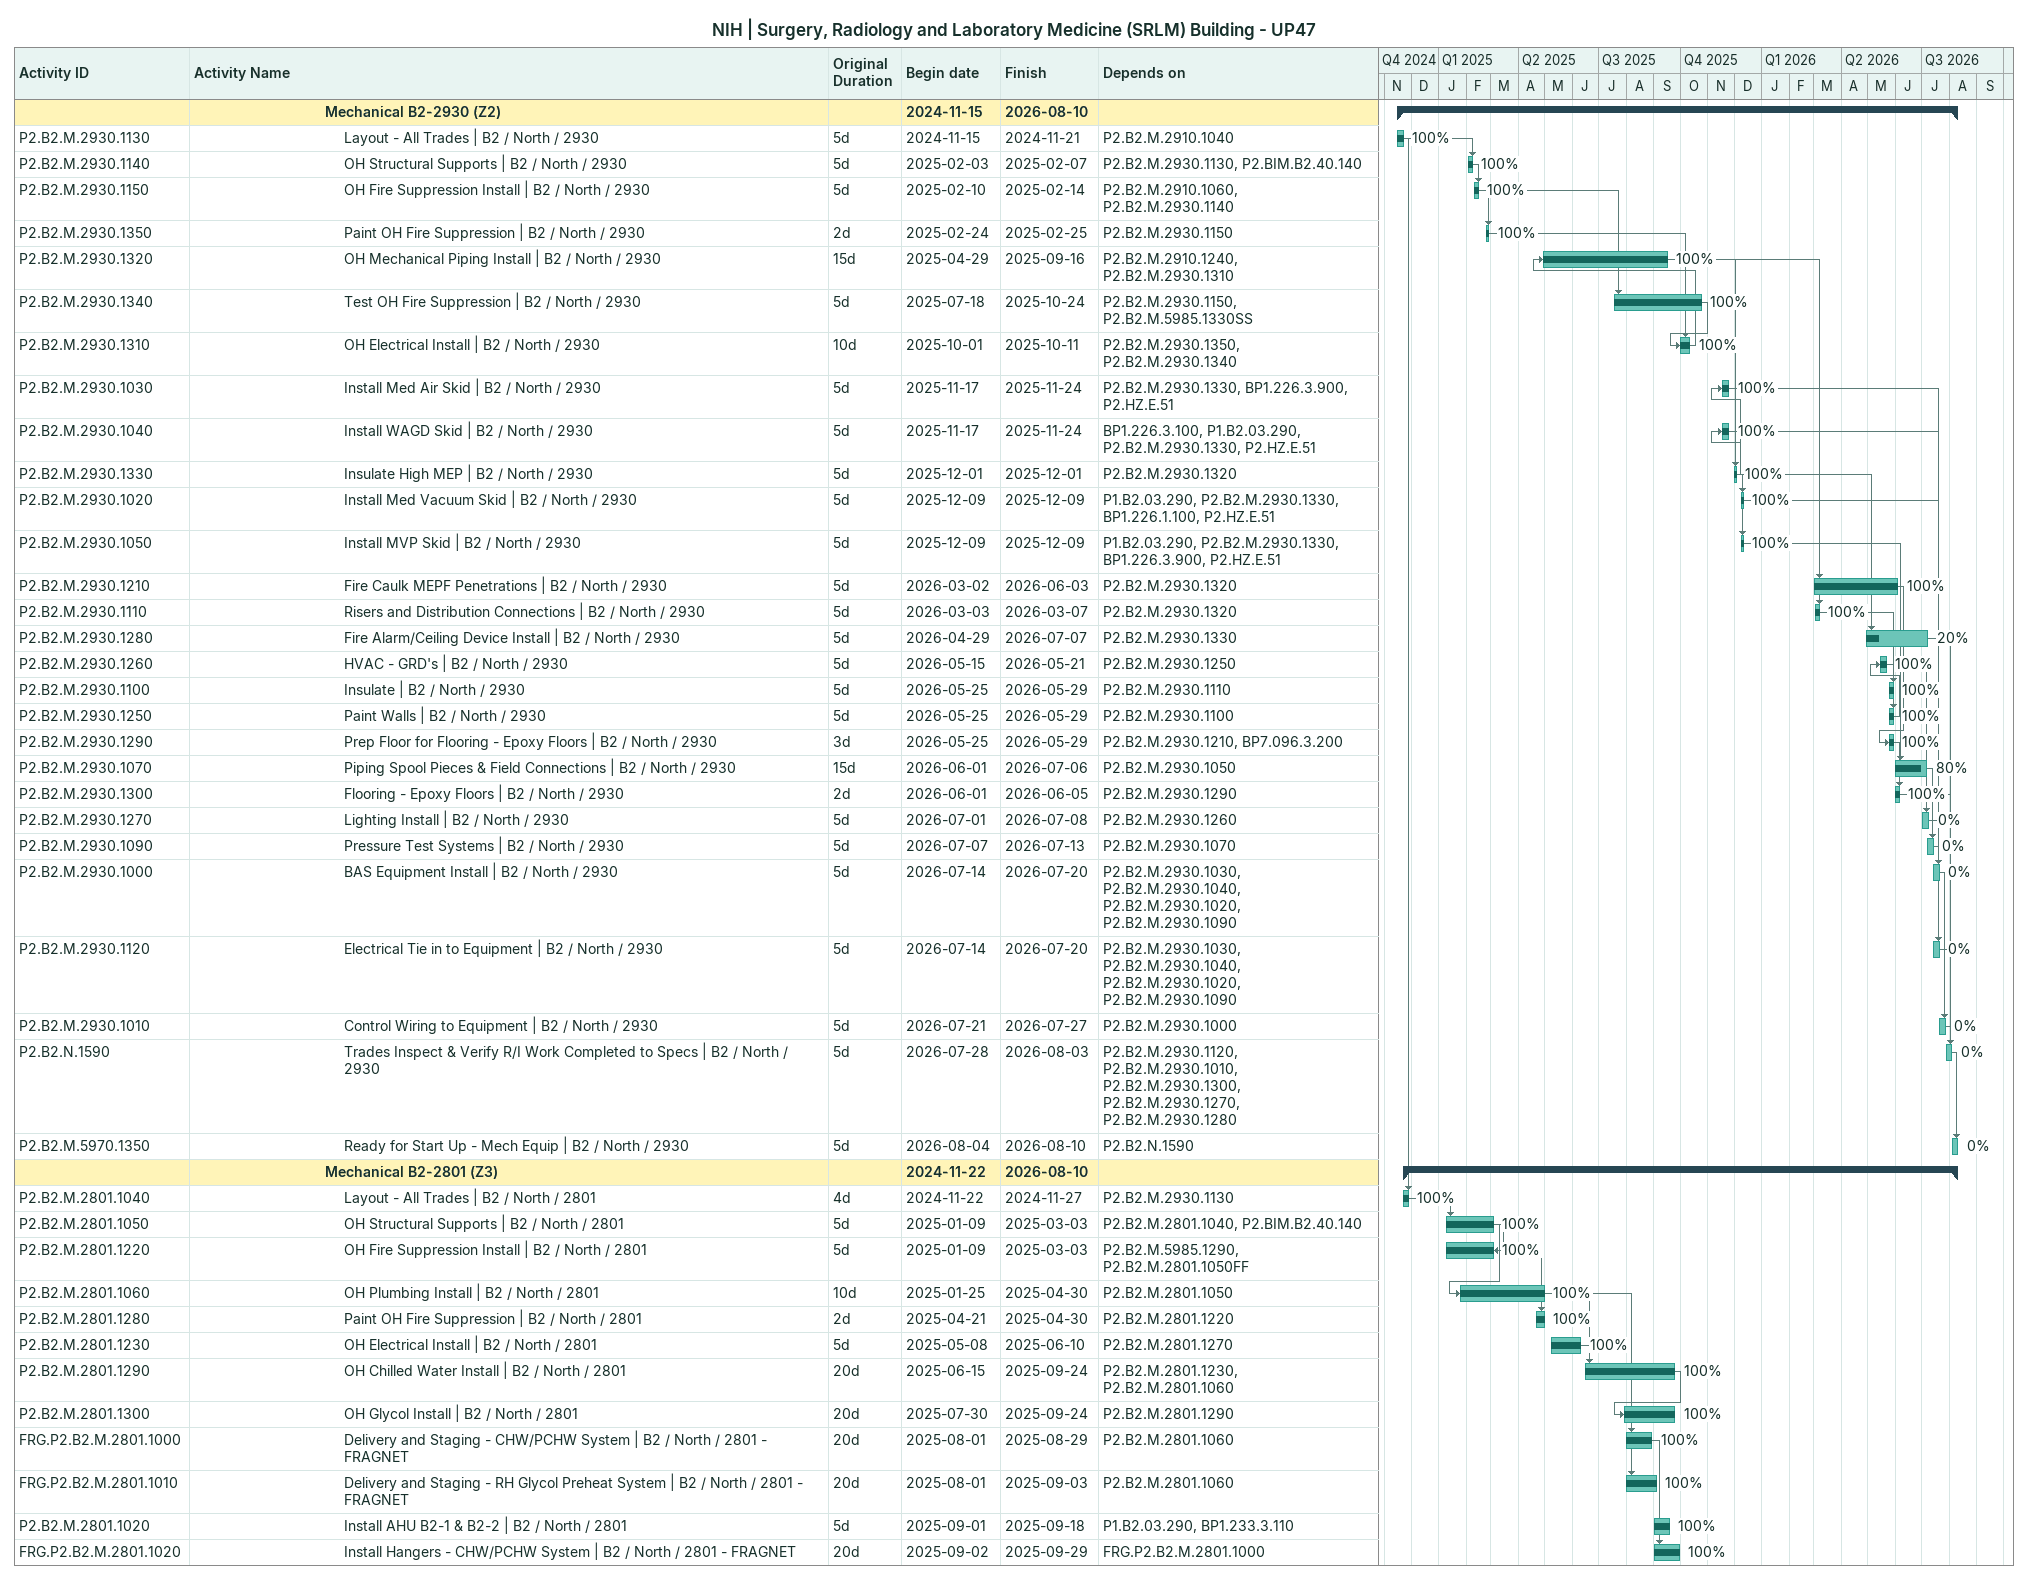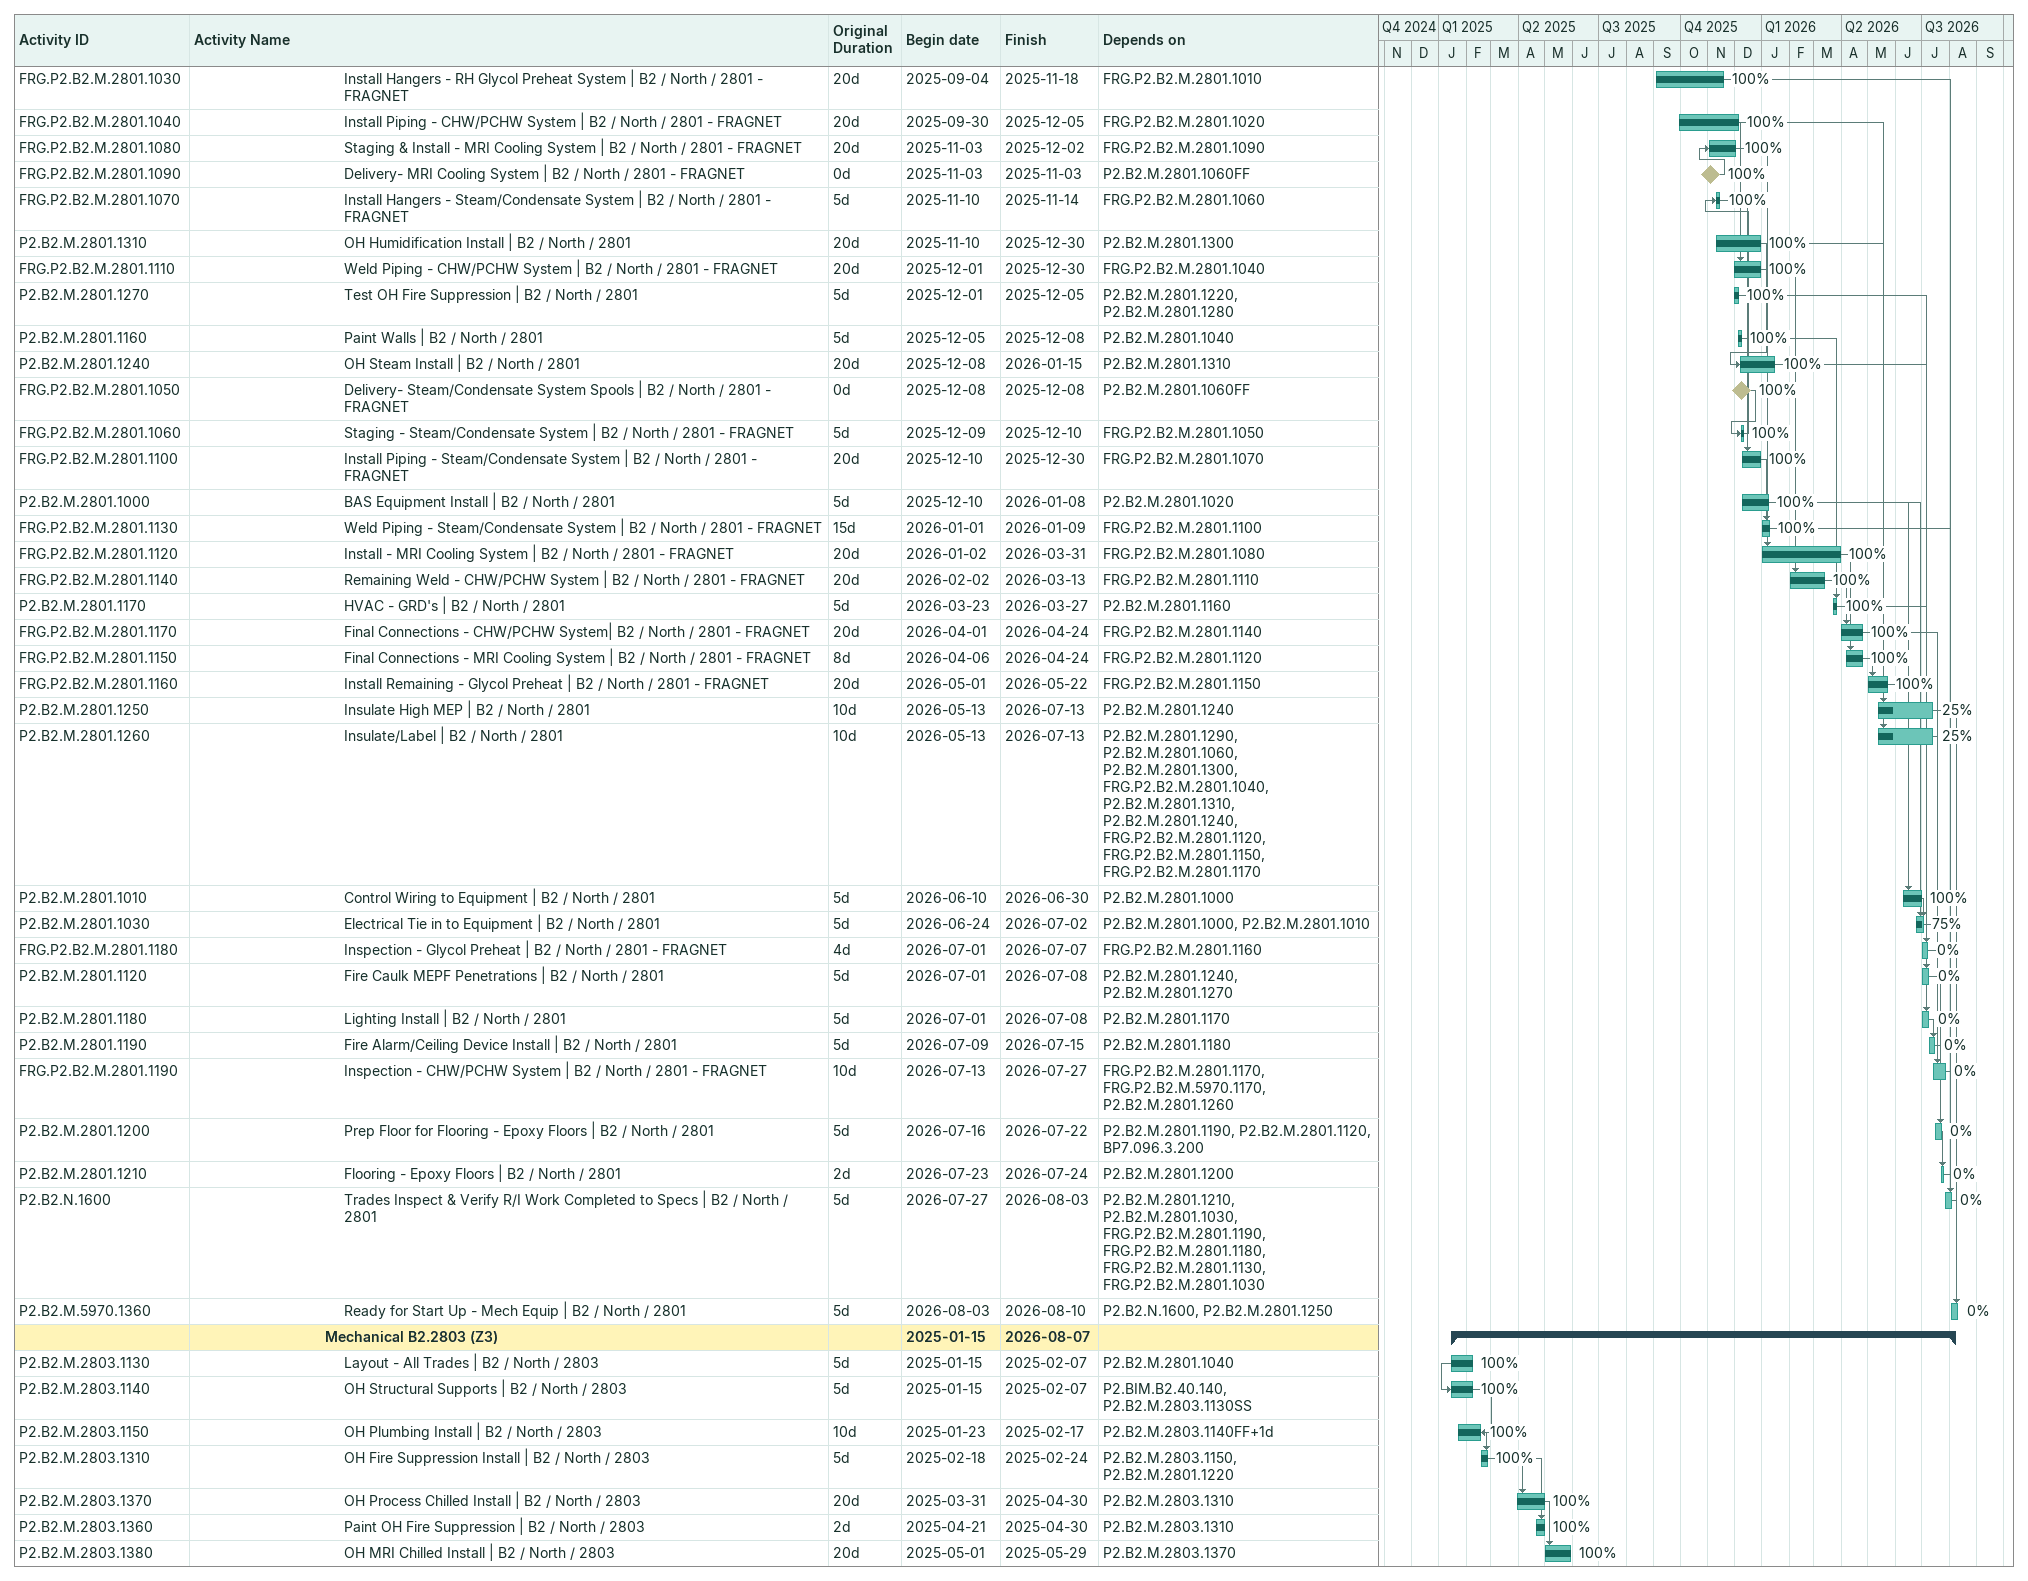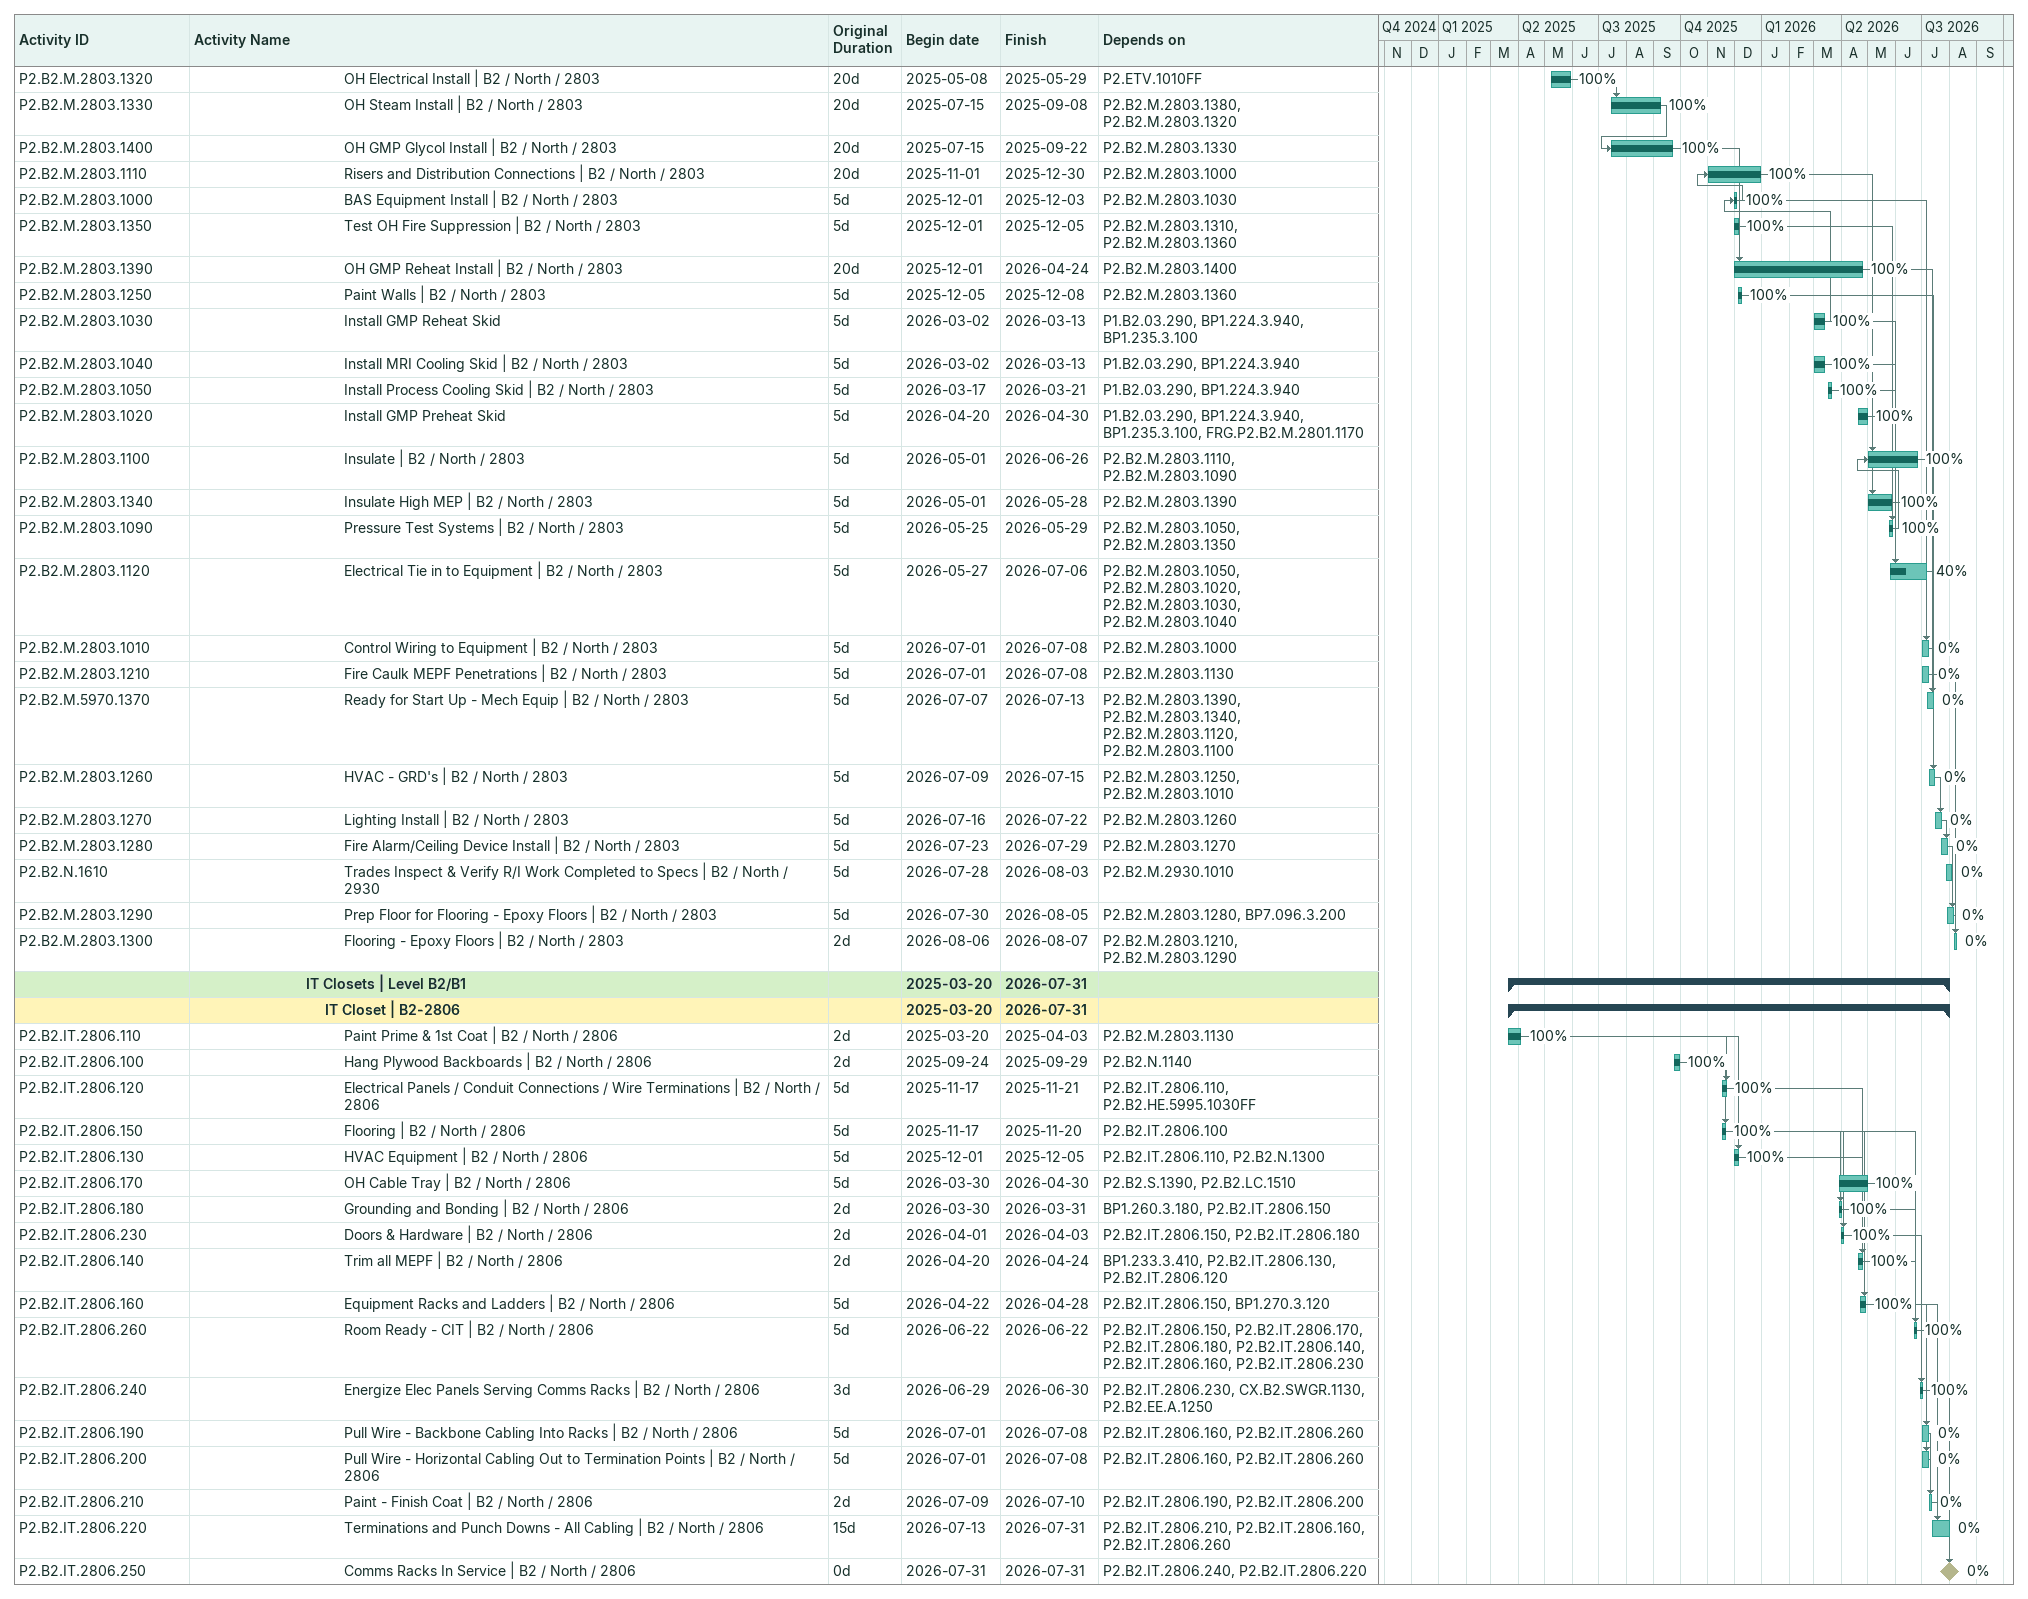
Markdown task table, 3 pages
NIH | Surgery, Radiology and Laboratory Medicine (SRLM) Building - UP47

| ID | Level | Task | Original duration | Start | Finish | Predecessors | % complete |
|---|---|---|---|---|---|---|---|
|  | 8 | **Mechanical B2-2930 (Z2)** |  | 2024-11-15 | 2026-08-10 |  |  |
| P2.B2.M.2930.1130 | 9 | Layout - All Trades \| B2 / North / 2930 | 5d | 2024-11-15 | 2024-11-21 | P2.B2.M.2910.1040 | 100 |
| P2.B2.M.2930.1140 | 9 | OH Structural Supports \| B2 / North / 2930 | 5d | 2025-02-03 | 2025-02-07 | P2.B2.M.2930.1130, P2.BIM.B2.40.140 | 100 |
| P2.B2.M.2930.1150 | 9 | OH Fire Suppression Install \| B2 / North / 2930 | 5d | 2025-02-10 | 2025-02-14 | P2.B2.M.2910.1060, P2.B2.M.2930.1140 | 100 |
| P2.B2.M.2930.1350 | 9 | Paint OH Fire Suppression \| B2 / North / 2930 | 2d | 2025-02-24 | 2025-02-25 | P2.B2.M.2930.1150 | 100 |
| P2.B2.M.2930.1320 | 9 | OH Mechanical Piping Install \| B2 / North / 2930 | 15d | 2025-04-29 | 2025-09-16 | P2.B2.M.2910.1240, P2.B2.M.2930.1310 | 100 |
| P2.B2.M.2930.1340 | 9 | Test OH Fire Suppression \| B2 / North / 2930 | 5d | 2025-07-18 | 2025-10-24 | P2.B2.M.2930.1150, P2.B2.M.5985.1330SS | 100 |
| P2.B2.M.2930.1310 | 9 | OH Electrical Install \| B2 / North / 2930 | 10d | 2025-10-01 | 2025-10-11 | P2.B2.M.2930.1350, P2.B2.M.2930.1340 | 100 |
| P2.B2.M.2930.1030 | 9 | Install Med Air Skid \| B2 / North / 2930 | 5d | 2025-11-17 | 2025-11-24 | P2.B2.M.2930.1330, BP1.226.3.900, P2.HZ.E.51 | 100 |
| P2.B2.M.2930.1040 | 9 | Install WAGD Skid \| B2 / North / 2930 | 5d | 2025-11-17 | 2025-11-24 | BP1.226.3.100, P1.B2.03.290, P2.B2.M.2930.1330, P2.HZ.E.51 | 100 |
| P2.B2.M.2930.1330 | 9 | Insulate High MEP \| B2 / North / 2930 | 5d | 2025-12-01 | 2025-12-01 | P2.B2.M.2930.1320 | 100 |
| P2.B2.M.2930.1020 | 9 | Install Med Vacuum Skid \| B2 / North / 2930 | 5d | 2025-12-09 | 2025-12-09 | P1.B2.03.290, P2.B2.M.2930.1330, BP1.226.1.100, P2.HZ.E.51 | 100 |
| P2.B2.M.2930.1050 | 9 | Install MVP Skid \| B2 / North / 2930 | 5d | 2025-12-09 | 2025-12-09 | P1.B2.03.290, P2.B2.M.2930.1330, BP1.226.3.900, P2.HZ.E.51 | 100 |
| P2.B2.M.2930.1210 | 9 | Fire Caulk MEPF Penetrations \| B2 / North / 2930 | 5d | 2026-03-02 | 2026-06-03 | P2.B2.M.2930.1320 | 100 |
| P2.B2.M.2930.1110 | 9 | Risers and Distribution Connections \| B2 / North / 2930 | 5d | 2026-03-03 | 2026-03-07 | P2.B2.M.2930.1320 | 100 |
| P2.B2.M.2930.1280 | 9 | Fire Alarm/Ceiling Device Install \| B2 / North / 2930 | 5d | 2026-04-29 | 2026-07-07 | P2.B2.M.2930.1330 | 20 |
| P2.B2.M.2930.1260 | 9 | HVAC - GRD's \| B2 / North / 2930 | 5d | 2026-05-15 | 2026-05-21 | P2.B2.M.2930.1250 | 100 |
| P2.B2.M.2930.1100 | 9 | Insulate \| B2 / North / 2930 | 5d | 2026-05-25 | 2026-05-29 | P2.B2.M.2930.1110 | 100 |
| P2.B2.M.2930.1250 | 9 | Paint Walls \| B2 / North / 2930 | 5d | 2026-05-25 | 2026-05-29 | P2.B2.M.2930.1100 | 100 |
| P2.B2.M.2930.1290 | 9 | Prep Floor for Flooring - Epoxy Floors \| B2 / North / 2930 | 3d | 2026-05-25 | 2026-05-29 | P2.B2.M.2930.1210, BP7.096.3.200 | 100 |
| P2.B2.M.2930.1070 | 9 | Piping Spool Pieces & Field Connections \| B2 / North / 2930 | 15d | 2026-06-01 | 2026-07-06 | P2.B2.M.2930.1050 | 80 |
| P2.B2.M.2930.1300 | 9 | Flooring - Epoxy Floors \| B2 / North / 2930 | 2d | 2026-06-01 | 2026-06-05 | P2.B2.M.2930.1290 | 100 |
| P2.B2.M.2930.1270 | 9 | Lighting Install \| B2 / North / 2930 | 5d | 2026-07-01 | 2026-07-08 | P2.B2.M.2930.1260 | 0 |
| P2.B2.M.2930.1090 | 9 | Pressure Test Systems \| B2 / North / 2930 | 5d | 2026-07-07 | 2026-07-13 | P2.B2.M.2930.1070 | 0 |
| P2.B2.M.2930.1000 | 9 | BAS Equipment Install \| B2 / North / 2930 | 5d | 2026-07-14 | 2026-07-20 | P2.B2.M.2930.1030, P2.B2.M.2930.1040, P2.B2.M.2930.1020, P2.B2.M.2930.1090 | 0 |
| P2.B2.M.2930.1120 | 9 | Electrical Tie in to Equipment \| B2 / North / 2930 | 5d | 2026-07-14 | 2026-07-20 | P2.B2.M.2930.1030, P2.B2.M.2930.1040, P2.B2.M.2930.1020, P2.B2.M.2930.1090 | 0 |
| P2.B2.M.2930.1010 | 9 | Control Wiring to Equipment \| B2 / North / 2930 | 5d | 2026-07-21 | 2026-07-27 | P2.B2.M.2930.1000 | 0 |
| P2.B2.N.1590 | 9 | Trades Inspect & Verify R/I Work Completed to Specs \| B2 / North / 2930 | 5d | 2026-07-28 | 2026-08-03 | P2.B2.M.2930.1120, P2.B2.M.2930.1010, P2.B2.M.2930.1300, P2.B2.M.2930.1270, P2.B2.M.2930.1280 | 0 |
| P2.B2.M.5970.1350 | 9 | Ready for Start Up - Mech Equip \| B2 / North / 2930 | 5d | 2026-08-04 | 2026-08-10 | P2.B2.N.1590 | 0 |
|  | 8 | **Mechanical B2-2801 (Z3)** |  | 2024-11-22 | 2026-08-10 |  |  |
| P2.B2.M.2801.1040 | 9 | Layout - All Trades \| B2 / North / 2801 | 4d | 2024-11-22 | 2024-11-27 | P2.B2.M.2930.1130 | 100 |
| P2.B2.M.2801.1050 | 9 | OH Structural Supports \| B2 / North / 2801 | 5d | 2025-01-09 | 2025-03-03 | P2.B2.M.2801.1040, P2.BIM.B2.40.140 | 100 |
| P2.B2.M.2801.1220 | 9 | OH Fire Suppression Install \| B2 / North / 2801 | 5d | 2025-01-09 | 2025-03-03 | P2.B2.M.5985.1290, P2.B2.M.2801.1050FF | 100 |
| P2.B2.M.2801.1060 | 9 | OH Plumbing Install \| B2 / North / 2801 | 10d | 2025-01-25 | 2025-04-30 | P2.B2.M.2801.1050 | 100 |
| P2.B2.M.2801.1280 | 9 | Paint OH Fire Suppression \| B2 / North / 2801 | 2d | 2025-04-21 | 2025-04-30 | P2.B2.M.2801.1220 | 100 |
| P2.B2.M.2801.1230 | 9 | OH Electrical Install \| B2 / North / 2801 | 5d | 2025-05-08 | 2025-06-10 | P2.B2.M.2801.1270 | 100 |
| P2.B2.M.2801.1290 | 9 | OH Chilled Water Install \| B2 / North / 2801 | 20d | 2025-06-15 | 2025-09-24 | P2.B2.M.2801.1230, P2.B2.M.2801.1060 | 100 |
| P2.B2.M.2801.1300 | 9 | OH Glycol Install \| B2 / North / 2801 | 20d | 2025-07-30 | 2025-09-24 | P2.B2.M.2801.1290 | 100 |
| FRG.P2.B2.M.2801.1000 | 9 | Delivery and Staging - CHW/PCHW System \| B2 / North / 2801 - FRAGNET | 20d | 2025-08-01 | 2025-08-29 | P2.B2.M.2801.1060 | 100 |
| FRG.P2.B2.M.2801.1010 | 9 | Delivery and Staging - RH Glycol Preheat System \| B2 / North / 2801 - FRAGNET | 20d | 2025-08-01 | 2025-09-03 | P2.B2.M.2801.1060 | 100 |
| P2.B2.M.2801.1020 | 9 | Install AHU B2-1 & B2-2 \| B2 / North / 2801 | 5d | 2025-09-01 | 2025-09-18 | P1.B2.03.290, BP1.233.3.110 | 100 |
| FRG.P2.B2.M.2801.1020 | 9 | Install Hangers - CHW/PCHW System \| B2 / North / 2801 - FRAGNET | 20d | 2025-09-02 | 2025-09-29 | FRG.P2.B2.M.2801.1000 | 100 |
| FRG.P2.B2.M.2801.1030 | 9 | Install Hangers - RH Glycol Preheat System \| B2 / North / 2801 - FRAGNET | 20d | 2025-09-04 | 2025-11-18 | FRG.P2.B2.M.2801.1010 | 100 |
| FRG.P2.B2.M.2801.1040 | 9 | Install Piping - CHW/PCHW System \| B2 / North / 2801 - FRAGNET | 20d | 2025-09-30 | 2025-12-05 | FRG.P2.B2.M.2801.1020 | 100 |
| FRG.P2.B2.M.2801.1080 | 9 | Staging & Install - MRI Cooling System \| B2 / North / 2801 - FRAGNET | 20d | 2025-11-03 | 2025-12-02 | FRG.P2.B2.M.2801.1090 | 100 |
| FRG.P2.B2.M.2801.1090 | 9 | Delivery- MRI Cooling System \| B2 / North / 2801 - FRAGNET | 0d | 2025-11-03 | 2025-11-03 | P2.B2.M.2801.1060FF | 100 |
| FRG.P2.B2.M.2801.1070 | 9 | Install Hangers - Steam/Condensate System \| B2 / North / 2801 - FRAGNET | 5d | 2025-11-10 | 2025-11-14 | FRG.P2.B2.M.2801.1060 | 100 |
| P2.B2.M.2801.1310 | 9 | OH Humidification Install \| B2 / North / 2801 | 20d | 2025-11-10 | 2025-12-30 | P2.B2.M.2801.1300 | 100 |
| FRG.P2.B2.M.2801.1110 | 9 | Weld Piping - CHW/PCHW System \| B2 / North / 2801 - FRAGNET | 20d | 2025-12-01 | 2025-12-30 | FRG.P2.B2.M.2801.1040 | 100 |
| P2.B2.M.2801.1270 | 9 | Test OH Fire Suppression \| B2 / North / 2801 | 5d | 2025-12-01 | 2025-12-05 | P2.B2.M.2801.1220, P2.B2.M.2801.1280 | 100 |
| P2.B2.M.2801.1160 | 9 | Paint Walls \| B2 / North / 2801 | 5d | 2025-12-05 | 2025-12-08 | P2.B2.M.2801.1040 | 100 |
| P2.B2.M.2801.1240 | 9 | OH Steam Install \| B2 / North / 2801 | 20d | 2025-12-08 | 2026-01-15 | P2.B2.M.2801.1310 | 100 |
| FRG.P2.B2.M.2801.1050 | 9 | Delivery- Steam/Condensate System Spools \| B2 / North / 2801 - FRAGNET | 0d | 2025-12-08 | 2025-12-08 | P2.B2.M.2801.1060FF | 100 |
| FRG.P2.B2.M.2801.1060 | 9 | Staging - Steam/Condensate System \| B2 / North / 2801 - FRAGNET | 5d | 2025-12-09 | 2025-12-10 | FRG.P2.B2.M.2801.1050 | 100 |
| FRG.P2.B2.M.2801.1100 | 9 | Install Piping - Steam/Condensate System \| B2 / North / 2801 - FRAGNET | 20d | 2025-12-10 | 2025-12-30 | FRG.P2.B2.M.2801.1070 | 100 |
| P2.B2.M.2801.1000 | 9 | BAS Equipment Install \| B2 / North / 2801 | 5d | 2025-12-10 | 2026-01-08 | P2.B2.M.2801.1020 | 100 |
| FRG.P2.B2.M.2801.1130 | 9 | Weld Piping - Steam/Condensate System \| B2 / North / 2801 - FRAGNET | 15d | 2026-01-01 | 2026-01-09 | FRG.P2.B2.M.2801.1100 | 100 |
| FRG.P2.B2.M.2801.1120 | 9 | Install - MRI Cooling System \| B2 / North / 2801 - FRAGNET | 20d | 2026-01-02 | 2026-03-31 | FRG.P2.B2.M.2801.1080 | 100 |
| FRG.P2.B2.M.2801.1140 | 9 | Remaining Weld - CHW/PCHW System \| B2 / North / 2801 - FRAGNET | 20d | 2026-02-02 | 2026-03-13 | FRG.P2.B2.M.2801.1110 | 100 |
| P2.B2.M.2801.1170 | 9 | HVAC - GRD's \| B2 / North / 2801 | 5d | 2026-03-23 | 2026-03-27 | P2.B2.M.2801.1160 | 100 |
| FRG.P2.B2.M.2801.1170 | 9 | Final Connections - CHW/PCHW System\| B2 / North / 2801 - FRAGNET | 20d | 2026-04-01 | 2026-04-24 | FRG.P2.B2.M.2801.1140 | 100 |
| FRG.P2.B2.M.2801.1150 | 9 | Final Connections - MRI Cooling System \| B2 / North / 2801 - FRAGNET | 8d | 2026-04-06 | 2026-04-24 | FRG.P2.B2.M.2801.1120 | 100 |
| FRG.P2.B2.M.2801.1160 | 9 | Install Remaining - Glycol Preheat \| B2 / North / 2801 - FRAGNET | 20d | 2026-05-01 | 2026-05-22 | FRG.P2.B2.M.2801.1150 | 100 |
| P2.B2.M.2801.1250 | 9 | Insulate High MEP \| B2 / North / 2801 | 10d | 2026-05-13 | 2026-07-13 | P2.B2.M.2801.1240 | 25 |
| P2.B2.M.2801.1260 | 9 | Insulate/Label \| B2 / North / 2801 | 10d | 2026-05-13 | 2026-07-13 | P2.B2.M.2801.1290, P2.B2.M.2801.1060, P2.B2.M.2801.1300, FRG.P2.B2.M.2801.1040, P2.B2.M.2801.1310, P2.B2.M.2801.1240, FRG.P2.B2.M.2801.1120, FRG.P2.B2.M.2801.1150, FRG.P2.B2.M.2801.1170 | 25 |
| P2.B2.M.2801.1010 | 9 | Control Wiring to Equipment \| B2 / North / 2801 | 5d | 2026-06-10 | 2026-06-30 | P2.B2.M.2801.1000 | 100 |
| P2.B2.M.2801.1030 | 9 | Electrical Tie in to Equipment \| B2 / North / 2801 | 5d | 2026-06-24 | 2026-07-02 | P2.B2.M.2801.1000, P2.B2.M.2801.1010 | 75 |
| FRG.P2.B2.M.2801.1180 | 9 | Inspection - Glycol Preheat \| B2 / North / 2801 - FRAGNET | 4d | 2026-07-01 | 2026-07-07 | FRG.P2.B2.M.2801.1160 | 0 |
| P2.B2.M.2801.1120 | 9 | Fire Caulk MEPF Penetrations \| B2 / North / 2801 | 5d | 2026-07-01 | 2026-07-08 | P2.B2.M.2801.1240, P2.B2.M.2801.1270 | 0 |
| P2.B2.M.2801.1180 | 9 | Lighting Install \| B2 / North / 2801 | 5d | 2026-07-01 | 2026-07-08 | P2.B2.M.2801.1170 | 0 |
| P2.B2.M.2801.1190 | 9 | Fire Alarm/Ceiling Device Install \| B2 / North / 2801 | 5d | 2026-07-09 | 2026-07-15 | P2.B2.M.2801.1180 | 0 |
| FRG.P2.B2.M.2801.1190 | 9 | Inspection - CHW/PCHW System \| B2 / North / 2801 - FRAGNET | 10d | 2026-07-13 | 2026-07-27 | FRG.P2.B2.M.2801.1170, FRG.P2.B2.M.5970.1170, P2.B2.M.2801.1260 | 0 |
| P2.B2.M.2801.1200 | 9 | Prep Floor for Flooring - Epoxy Floors \| B2 / North / 2801 | 5d | 2026-07-16 | 2026-07-22 | P2.B2.M.2801.1190, P2.B2.M.2801.1120, BP7.096.3.200 | 0 |
| P2.B2.M.2801.1210 | 9 | Flooring - Epoxy Floors \| B2 / North / 2801 | 2d | 2026-07-23 | 2026-07-24 | P2.B2.M.2801.1200 | 0 |
| P2.B2.N.1600 | 9 | Trades Inspect & Verify R/I Work Completed to Specs \| B2 / North / 2801 | 5d | 2026-07-27 | 2026-08-03 | P2.B2.M.2801.1210, P2.B2.M.2801.1030, FRG.P2.B2.M.2801.1190, FRG.P2.B2.M.2801.1180, FRG.P2.B2.M.2801.1130, FRG.P2.B2.M.2801.1030 | 0 |
| P2.B2.M.5970.1360 | 9 | Ready for Start Up - Mech Equip \| B2 / North / 2801 | 5d | 2026-08-03 | 2026-08-10 | P2.B2.N.1600, P2.B2.M.2801.1250 | 0 |
|  | 8 | **Mechanical B2.2803 (Z3)** |  | 2025-01-15 | 2026-08-07 |  |  |
| P2.B2.M.2803.1130 | 9 | Layout - All Trades \| B2 / North / 2803 | 5d | 2025-01-15 | 2025-02-07 | P2.B2.M.2801.1040 | 100 |
| P2.B2.M.2803.1140 | 9 | OH Structural Supports \| B2 / North / 2803 | 5d | 2025-01-15 | 2025-02-07 | P2.BIM.B2.40.140, P2.B2.M.2803.1130SS | 100 |
| P2.B2.M.2803.1150 | 9 | OH Plumbing Install \| B2 / North / 2803 | 10d | 2025-01-23 | 2025-02-17 | P2.B2.M.2803.1140FF+1d | 100 |
| P2.B2.M.2803.1310 | 9 | OH Fire Suppression Install \| B2 / North / 2803 | 5d | 2025-02-18 | 2025-02-24 | P2.B2.M.2803.1150, P2.B2.M.2801.1220 | 100 |
| P2.B2.M.2803.1370 | 9 | OH Process Chilled Install \| B2 / North / 2803 | 20d | 2025-03-31 | 2025-04-30 | P2.B2.M.2803.1310 | 100 |
| P2.B2.M.2803.1360 | 9 | Paint OH Fire Suppression \| B2 / North / 2803 | 2d | 2025-04-21 | 2025-04-30 | P2.B2.M.2803.1310 | 100 |
| P2.B2.M.2803.1380 | 9 | OH MRI Chilled Install \| B2 / North / 2803 | 20d | 2025-05-01 | 2025-05-29 | P2.B2.M.2803.1370 | 100 |
| P2.B2.M.2803.1320 | 9 | OH Electrical Install \| B2 / North / 2803 | 20d | 2025-05-08 | 2025-05-29 | P2.ETV.1010FF | 100 |
| P2.B2.M.2803.1330 | 9 | OH Steam Install \| B2 / North / 2803 | 20d | 2025-07-15 | 2025-09-08 | P2.B2.M.2803.1380, P2.B2.M.2803.1320 | 100 |
| P2.B2.M.2803.1400 | 9 | OH GMP Glycol Install \| B2 / North / 2803 | 20d | 2025-07-15 | 2025-09-22 | P2.B2.M.2803.1330 | 100 |
| P2.B2.M.2803.1110 | 9 | Risers and Distribution Connections \| B2 / North / 2803 | 20d | 2025-11-01 | 2025-12-30 | P2.B2.M.2803.1000 | 100 |
| P2.B2.M.2803.1000 | 9 | BAS Equipment Install \| B2 / North / 2803 | 5d | 2025-12-01 | 2025-12-03 | P2.B2.M.2803.1030 | 100 |
| P2.B2.M.2803.1350 | 9 | Test OH Fire Suppression \| B2 / North / 2803 | 5d | 2025-12-01 | 2025-12-05 | P2.B2.M.2803.1310, P2.B2.M.2803.1360 | 100 |
| P2.B2.M.2803.1390 | 9 | OH GMP Reheat Install \| B2 / North / 2803 | 20d | 2025-12-01 | 2026-04-24 | P2.B2.M.2803.1400 | 100 |
| P2.B2.M.2803.1250 | 9 | Paint Walls \| B2 / North / 2803 | 5d | 2025-12-05 | 2025-12-08 | P2.B2.M.2803.1360 | 100 |
| P2.B2.M.2803.1030 | 9 | Install GMP Reheat Skid | 5d | 2026-03-02 | 2026-03-13 | P1.B2.03.290, BP1.224.3.940, BP1.235.3.100 | 100 |
| P2.B2.M.2803.1040 | 9 | Install MRI Cooling Skid \| B2 / North / 2803 | 5d | 2026-03-02 | 2026-03-13 | P1.B2.03.290, BP1.224.3.940 | 100 |
| P2.B2.M.2803.1050 | 9 | Install Process Cooling Skid \| B2 / North / 2803 | 5d | 2026-03-17 | 2026-03-21 | P1.B2.03.290, BP1.224.3.940 | 100 |
| P2.B2.M.2803.1020 | 9 | Install GMP Preheat Skid | 5d | 2026-04-20 | 2026-04-30 | P1.B2.03.290, BP1.224.3.940, BP1.235.3.100, FRG.P2.B2.M.2801.1170 | 100 |
| P2.B2.M.2803.1100 | 9 | Insulate \| B2 / North / 2803 | 5d | 2026-05-01 | 2026-06-26 | P2.B2.M.2803.1110, P2.B2.M.2803.1090 | 100 |
| P2.B2.M.2803.1340 | 9 | Insulate High MEP \| B2 / North / 2803 | 5d | 2026-05-01 | 2026-05-28 | P2.B2.M.2803.1390 | 100 |
| P2.B2.M.2803.1090 | 9 | Pressure Test Systems \| B2 / North / 2803 | 5d | 2026-05-25 | 2026-05-29 | P2.B2.M.2803.1050, P2.B2.M.2803.1350 | 100 |
| P2.B2.M.2803.1120 | 9 | Electrical Tie in to Equipment \| B2 / North / 2803 | 5d | 2026-05-27 | 2026-07-06 | P2.B2.M.2803.1050, P2.B2.M.2803.1020, P2.B2.M.2803.1030, P2.B2.M.2803.1040 | 40 |
| P2.B2.M.2803.1010 | 9 | Control Wiring to Equipment \| B2 / North / 2803 | 5d | 2026-07-01 | 2026-07-08 | P2.B2.M.2803.1000 | 0 |
| P2.B2.M.2803.1210 | 9 | Fire Caulk MEPF Penetrations \| B2 / North / 2803 | 5d | 2026-07-01 | 2026-07-08 | P2.B2.M.2803.1130 | 0 |
| P2.B2.M.5970.1370 | 9 | Ready for Start Up - Mech Equip \| B2 / North / 2803 | 5d | 2026-07-07 | 2026-07-13 | P2.B2.M.2803.1390, P2.B2.M.2803.1340, P2.B2.M.2803.1120, P2.B2.M.2803.1100 | 0 |
| P2.B2.M.2803.1260 | 9 | HVAC - GRD's \| B2 / North / 2803 | 5d | 2026-07-09 | 2026-07-15 | P2.B2.M.2803.1250, P2.B2.M.2803.1010 | 0 |
| P2.B2.M.2803.1270 | 9 | Lighting Install \| B2 / North / 2803 | 5d | 2026-07-16 | 2026-07-22 | P2.B2.M.2803.1260 | 0 |
| P2.B2.M.2803.1280 | 9 | Fire Alarm/Ceiling Device Install \| B2 / North / 2803 | 5d | 2026-07-23 | 2026-07-29 | P2.B2.M.2803.1270 | 0 |
| P2.B2.N.1610 | 9 | Trades Inspect & Verify R/I Work Completed to Specs \| B2 / North / 2930 | 5d | 2026-07-28 | 2026-08-03 | P2.B2.M.2930.1010 | 0 |
| P2.B2.M.2803.1290 | 9 | Prep Floor for Flooring - Epoxy Floors \| B2 / North / 2803 | 5d | 2026-07-30 | 2026-08-05 | P2.B2.M.2803.1280, BP7.096.3.200 | 0 |
| P2.B2.M.2803.1300 | 9 | Flooring - Epoxy Floors \| B2 / North / 2803 | 2d | 2026-08-06 | 2026-08-07 | P2.B2.M.2803.1210, P2.B2.M.2803.1290 | 0 |
|  | 7 | **IT Closets \| Level B2/B1** |  | 2025-03-20 | 2026-07-31 |  |  |
|  | 8 | **IT Closet \| B2-2806** |  | 2025-03-20 | 2026-07-31 |  |  |
| P2.B2.IT.2806.110 | 9 | Paint Prime & 1st Coat \| B2 / North / 2806 | 2d | 2025-03-20 | 2025-04-03 | P2.B2.M.2803.1130 | 100 |
| P2.B2.IT.2806.100 | 9 | Hang Plywood Backboards \| B2 / North / 2806 | 2d | 2025-09-24 | 2025-09-29 | P2.B2.N.1140 | 100 |
| P2.B2.IT.2806.120 | 9 | Electrical Panels / Conduit Connections / Wire Terminations \| B2 / North / 2806 | 5d | 2025-11-17 | 2025-11-21 | P2.B2.IT.2806.110, P2.B2.HE.5995.1030FF | 100 |
| P2.B2.IT.2806.150 | 9 | Flooring \| B2 / North / 2806 | 5d | 2025-11-17 | 2025-11-20 | P2.B2.IT.2806.100 | 100 |
| P2.B2.IT.2806.130 | 9 | HVAC Equipment \| B2 / North / 2806 | 5d | 2025-12-01 | 2025-12-05 | P2.B2.IT.2806.110, P2.B2.N.1300 | 100 |
| P2.B2.IT.2806.170 | 9 | OH Cable Tray \| B2 / North / 2806 | 5d | 2026-03-30 | 2026-04-30 | P2.B2.S.1390, P2.B2.LC.1510 | 100 |
| P2.B2.IT.2806.180 | 9 | Grounding and Bonding \| B2 / North / 2806 | 2d | 2026-03-30 | 2026-03-31 | BP1.260.3.180, P2.B2.IT.2806.150 | 100 |
| P2.B2.IT.2806.230 | 9 | Doors & Hardware \| B2 / North / 2806 | 2d | 2026-04-01 | 2026-04-03 | P2.B2.IT.2806.150, P2.B2.IT.2806.180 | 100 |
| P2.B2.IT.2806.140 | 9 | Trim all MEPF \| B2 / North / 2806 | 2d | 2026-04-20 | 2026-04-24 | BP1.233.3.410, P2.B2.IT.2806.130, P2.B2.IT.2806.120 | 100 |
| P2.B2.IT.2806.160 | 9 | Equipment Racks and Ladders \| B2 / North / 2806 | 5d | 2026-04-22 | 2026-04-28 | P2.B2.IT.2806.150, BP1.270.3.120 | 100 |
| P2.B2.IT.2806.260 | 9 | Room Ready - CIT \| B2 / North / 2806 | 5d | 2026-06-22 | 2026-06-22 | P2.B2.IT.2806.150, P2.B2.IT.2806.170, P2.B2.IT.2806.180, P2.B2.IT.2806.140, P2.B2.IT.2806.160, P2.B2.IT.2806.230 | 100 |
| P2.B2.IT.2806.240 | 9 | Energize Elec Panels Serving Comms Racks \| B2 / North / 2806 | 3d | 2026-06-29 | 2026-06-30 | P2.B2.IT.2806.230, CX.B2.SWGR.1130, P2.B2.EE.A.1250 | 100 |
| P2.B2.IT.2806.190 | 9 | Pull Wire - Backbone Cabling Into Racks \| B2 / North / 2806 | 5d | 2026-07-01 | 2026-07-08 | P2.B2.IT.2806.160, P2.B2.IT.2806.260 | 0 |
| P2.B2.IT.2806.200 | 9 | Pull Wire - Horizontal Cabling Out to Termination Points \| B2 / North / 2806 | 5d | 2026-07-01 | 2026-07-08 | P2.B2.IT.2806.160, P2.B2.IT.2806.260 | 0 |
| P2.B2.IT.2806.210 | 9 | Paint - Finish Coat \| B2 / North / 2806 | 2d | 2026-07-09 | 2026-07-10 | P2.B2.IT.2806.190, P2.B2.IT.2806.200 | 0 |
| P2.B2.IT.2806.220 | 9 | Terminations and Punch Downs - All Cabling \| B2 / North / 2806 | 15d | 2026-07-13 | 2026-07-31 | P2.B2.IT.2806.210, P2.B2.IT.2806.160, P2.B2.IT.2806.260 | 0 |
| P2.B2.IT.2806.250 | 9 | Comms Racks In Service \| B2 / North / 2806 | 0d | 2026-07-31 | 2026-07-31 | P2.B2.IT.2806.240, P2.B2.IT.2806.220 | 0 |
